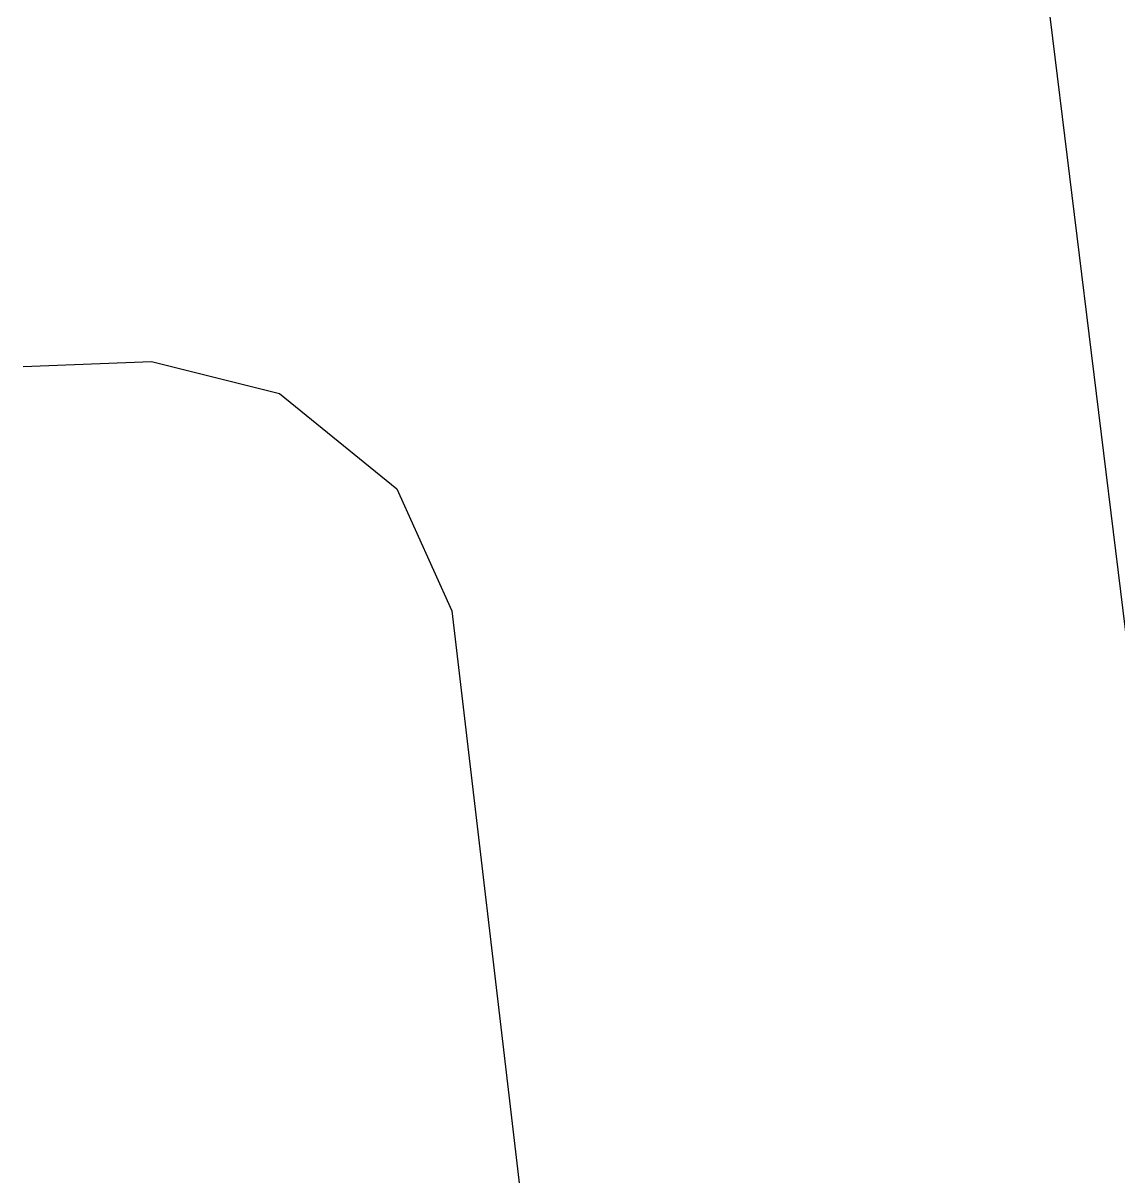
# Model space of a CAD drawing. Extents: x -15449 to 527173, y -170839 to 146543.
# Drawn here: x 15507.08 to 15512.69, y 7836.27 to 7842.18 of the extents above; entities that cross this region are included whole.
import ezdxf

# ---------------------------------------------------------------- set-up
doc = ezdxf.new("R2010")
doc.units = 0
doc.header["$LTSCALE"] = 8
doc.layers.get('0').update_dxf_attribs({"color": 1, "linetype": 'CONTINUOUS'})
doc.layers.add('G-IMPT', color=7, linetype='CONTINUOUS', lineweight=30)
doc.layers.add('Micron SGP Titleblock CAD template EDI$0$G-ANNO-TTLB', color=7, linetype='CONTINUOUS', lineweight=30)

# ---------------------------------------------------------------- blocks, each defined once
blk = doc.blocks.new('A$Cf1db08be')
at = {"layer": 'G-IMPT'}
for p, q in [((40.1638, 63.3269), (41.3916, 53.3057)), ((35.0007, 60.7683), (35.658, 60.7947)), ((35.658, 60.7947), (36.3141, 60.6304)), ((36.3141, 60.6304), (36.9142, 60.1413)), ((36.9142, 60.1413), (37.1949, 59.517)), ((37.1949, 59.517), (40.6647, 30.0513))]:
    blk.add_line(p, q, dxfattribs=at)
blk = doc.blocks.new('Micron SGP Titleblock CAD template EDI$0$MU_SGP_ANTitleblock_A1_Type01_v1_1 - A1-419101-sample')
blk.add_blockref('A$Cf1db08be', (731.5833, 312.0548))
blk = doc.blocks.new('Micron SGP Titleblock CAD template EDI')
at = {"layer": 'Micron SGP Titleblock CAD template EDI$0$G-ANNO-TTLB'}
blk.add_blockref('Micron SGP Titleblock CAD template EDI$0$MU_SGP_ANTitleblock_A1_Type01_v1_1 - A1-419101-sample', (-3.846, 118.8541), dxfattribs=at)

msp = doc.modelspace()

# ---------------------------------------------------------------- block references
msp.add_blockref('Micron SGP Titleblock CAD template EDI', (14744.3378, 7348.7447))

doc.saveas('drawing.dxf')
